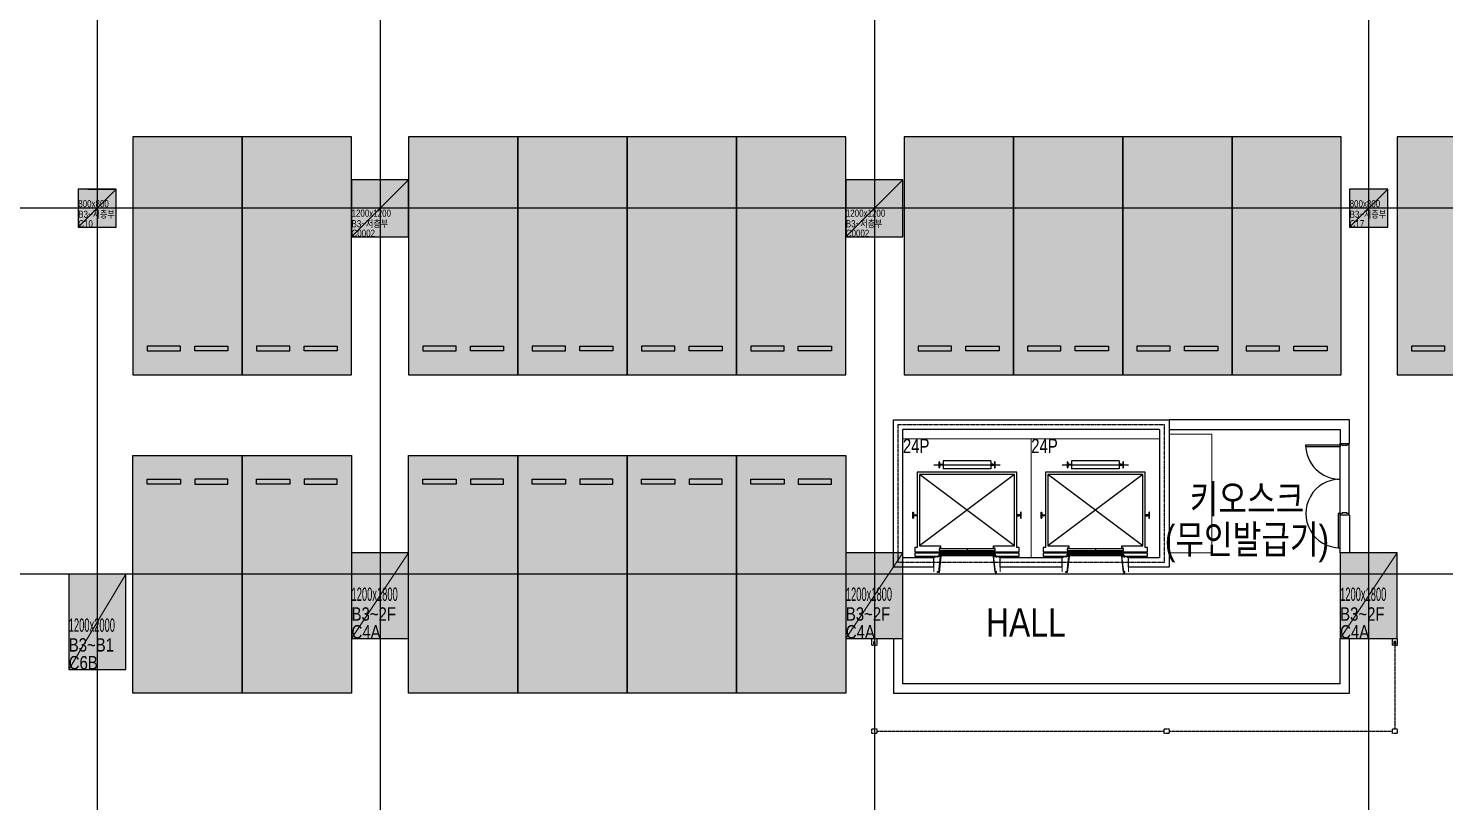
# Model space of a CAD drawing. Header units: millimetres. Extents: x -20379 to 476967, y -520228 to 220376.
# Drawn here: x 370994 to 400794, y -466203 to -449936 of the extents above; entities that cross this region are included whole.
import ezdxf
from ezdxf.enums import TextEntityAlignment as Align

# ---------------------------------------------------------------- set-up
doc = ezdxf.new("R2010")
doc.units = ezdxf.units.MM
doc.header["$MEASUREMENT"] = 0
for name, pattern in [('$0$X-CORE_B2F$0$CENTER2', [1.125, 0.75, -0.125, 0.125, -0.125]), ('$0$X-F_EXIT_B2F$0$18$0$STYLE_19', [0.83328, 0.41656, -0.41672]), ('$0$X-GRID_B3~B1$0$CENTER2', [1.125, 0.75, -0.125, 0.125, -0.125])]:
    doc.linetypes.add(name, pattern=pattern)
doc.layers.get('Defpoints').update_dxf_attribs({"color": 145, "lineweight": 9})
doc.layers.add('$0$NDC_S_HATCH MATERIAL', color=8, linetype='Continuous', lineweight=9)
for name, color, linetype in [('$0$X-COL-B2$0$A-254', 254, 'Continuous'), ('$0$X-COL-B2$0$A-COL', 2, 'Continuous'), ('$0$X-COL-B2$0$A-CON', 2, 'Continuous'), ('$0$X-CORE_B2F$0$A-CEN2', 8, '$0$X-CORE_B2F$0$CENTER2'), ('$0$X-CORE_B2F$0$A-CON', 2, 'Continuous'), ('$0$X-CORE_B2F$0$A-DOOR', 4, 'Continuous'), ('$0$X-CORE_B2F$0$A-ELEV', 5, 'Continuous'), ('$0$X-F_EXIT_B2F$0$A-SHUTTER', 4, 'Continuous'), ('$0$X-GRID_B3~B1$0$A-CEN1', 1, '$0$X-GRID_B3~B1$0$CENTER2'), ('$0$X-INT-B2$0$A-DOOR', 4, 'Continuous'), ('$0$X-INT-B2$0$A-DOORF', 9, 'Continuous'), ('$0$X-INT-B2$0$A-ELE4', 8, 'Continuous'), ('$0$X-INT-B2$0$A-PARK', 5, 'Continuous'), ('$0$X-INT-B2$0$A-WALB', 3, 'Continuous'), ('$0$X-INT-B2$0$A-WINF', 4, 'Continuous')]:
    doc.layers.add(name, color=color, linetype=linetype)
doc.styles.add('$0$X-COL-B2$0$Hrtext', font='arial.ttf', dxfattribs={"width": 0.8})
doc.styles.add('$0$X-CORE_B2F$0$\\M+3C6F2\\M+3B8E9\\M+3B5B5$0$X-PLAN_1F$0$\\M+3B5B8\\M+3BFF2', font='')
doc.styles.add('$0$X-GRID_B3~B1$0$Heerim', font='', dxfattribs={"width": 0.8})
doc.styles.add('$0$X-INT-B2$0$Hrtext', font='arial.ttf', dxfattribs={"width": 0.8})
doc.styles.get('$0$X-CORE_B2F$0$\\M+3C6F2\\M+3B8E9\\M+3B5B5$0$X-PLAN_1F$0$\\M+3B5B8\\M+3BFF2').set_extended_font_data('Dotum')
doc.styles.get('$0$X-GRID_B3~B1$0$Heerim').set_extended_font_data('Dotum')

# ---------------------------------------------------------------- blocks, each defined once
blk = doc.blocks.new('$0$258')
at = {"layer": '$0$X-COL-B2$0$A-254'}
h = blk.add_hatch(color=256, dxfattribs=at)
h.dxf.hatch_style = 1
h.paths.add_polyline_path([(471147, -140031), (470347, -140031), (470347, -140831), (471147, -140831)])
h = blk.add_hatch(color=256, dxfattribs=at)
h.dxf.hatch_style = 1
h.paths.add_polyline_path([(477297, -141031), (477297, -139831), (476097, -139831), (476097, -141031)])
h = blk.add_hatch(color=256, dxfattribs=at)
h.dxf.hatch_style = 1
h.paths.add_polyline_path([(487697, -141031), (487697, -139831), (486497, -139831), (486497, -141031)])
h = blk.add_hatch(color=256, dxfattribs=at)
h.dxf.hatch_style = 1
h.paths.add_polyline_path([(497897, -140031), (497097, -140031), (497097, -140831), (497897, -140831)])
h = blk.add_hatch(color=256, dxfattribs=at)
h.dxf.hatch_style = 1
h.paths.add_polyline_path([(477297, -147681), (476097, -147681), (476097, -149481), (477297, -149481)])
h = blk.add_hatch(color=256, dxfattribs=at)
h.dxf.hatch_style = 1
h.paths.add_polyline_path([(487697, -147681), (486497, -147681), (486497, -149481), (487697, -149481)])
h = blk.add_hatch(color=256, dxfattribs=at)
h.dxf.hatch_style = 1
h.paths.add_polyline_path([(498097, -147681), (496897, -147681), (496897, -149481), (498097, -149481)])
h = blk.add_hatch(color=256, dxfattribs=at)
h.dxf.hatch_style = 1
h.paths.add_polyline_path([(471347, -148131), (470147, -148131), (470147, -150131), (471347, -150131)])
at = {"layer": '$0$X-INT-B2$0$A-PARK'}
h = blk.add_hatch(color=254, dxfattribs=at)
h.dxf.hatch_style = 1
h.paths.add_polyline_path([(473797, -143931), (473797, -138931), (471497, -138931), (471497, -143931)])
h = blk.add_hatch(color=254, dxfattribs=at)
h.dxf.hatch_style = 1
h.paths.add_polyline_path([(476097, -143931), (476097, -138931), (473797, -138931), (473797, -143931)])
h = blk.add_hatch(color=254, dxfattribs=at)
h.dxf.hatch_style = 1
h.paths.add_polyline_path([(479597, -143931), (479597, -138931), (477297, -138931), (477297, -143931)])
h = blk.add_hatch(color=254, dxfattribs=at)
h.dxf.hatch_style = 1
h.paths.add_polyline_path([(481897, -143931), (481897, -138931), (479597, -138931), (479597, -143931)])
h = blk.add_hatch(color=254, dxfattribs=at)
h.dxf.hatch_style = 1
h.paths.add_polyline_path([(484197, -143931), (484197, -138931), (481897, -138931), (481897, -143931)])
h = blk.add_hatch(color=254, dxfattribs=at)
h.dxf.hatch_style = 1
h.paths.add_polyline_path([(486497, -143931), (486497, -138931), (484197, -138931), (484197, -143931)])
h = blk.add_hatch(color=254, dxfattribs=at)
h.dxf.hatch_style = 1
h.paths.add_polyline_path([(490022, -143931), (490022, -138931), (487722, -138931), (487722, -143931)])
h = blk.add_hatch(color=254, dxfattribs=at)
h.dxf.hatch_style = 1
h.paths.add_polyline_path([(492322, -143931), (492322, -138931), (490022, -138931), (490022, -143931)])
h = blk.add_hatch(color=254, dxfattribs=at)
h.dxf.hatch_style = 1
h.paths.add_polyline_path([(494622, -143931), (494622, -138931), (492322, -138931), (492322, -143931)])
h = blk.add_hatch(color=254, dxfattribs=at)
h.dxf.hatch_style = 1
h.paths.add_polyline_path([(496922, -143931), (496922, -138931), (494622, -138931), (494622, -143931)])
h = blk.add_hatch(color=254, dxfattribs=at)
h.dxf.hatch_style = 1
h.paths.add_polyline_path([(500397, -143931), (500397, -138931), (498097, -138931), (498097, -143931)])
h = blk.add_hatch(color=254, dxfattribs=at)
h.dxf.hatch_style = 1
h.paths.add_polyline_path([(473797, -145631), (473797, -150631), (471497, -150631), (471497, -145631)])
h = blk.add_hatch(color=254, dxfattribs=at)
h.dxf.hatch_style = 1
h.paths.add_polyline_path([(476097, -145631), (476097, -150631), (473797, -150631), (473797, -145631)])
h = blk.add_hatch(color=254, dxfattribs=at)
h.dxf.hatch_style = 1
h.paths.add_polyline_path([(479597, -145631), (479597, -150631), (477297, -150631), (477297, -145631)])
h = blk.add_hatch(color=254, dxfattribs=at)
h.dxf.hatch_style = 1
h.paths.add_polyline_path([(481897, -145631), (481897, -150631), (479597, -150631), (479597, -145631)])
h = blk.add_hatch(color=254, dxfattribs=at)
h.dxf.hatch_style = 1
h.paths.add_polyline_path([(484197, -145631), (484197, -150631), (481897, -150631), (481897, -145631)])
h = blk.add_hatch(color=254, dxfattribs=at)
h.dxf.hatch_style = 1
h.paths.add_polyline_path([(486497, -145631), (486497, -150631), (484197, -150631), (484197, -145631)])
at = {"layer": '$0$X-COL-B2$0$A-COL'}
for p, q in [((471147, -140031), (470347, -140031)), ((470347, -140031), (470347, -140831)), ((471147, -140831), (471147, -140031)), ((477297, -139831), (476097, -139831)), ((476097, -139831), (476097, -141031)), ((477297, -141031), (477297, -139831)), ((487697, -139831), (486497, -139831)), ((486497, -139831), (486497, -141031)), ((487697, -141031), (487697, -139831)), ((497897, -140031), (497097, -140031)), ((497097, -140031), (497097, -140831)), ((497897, -140831), (497897, -140031)), ((470347, -140831), (471147, -140831)), ((497097, -140831), (497897, -140831)), ((476097, -141031), (477297, -141031)), ((486497, -141031), (487697, -141031)), ((477297, -147681), (476097, -147681)), ((476097, -147681), (476097, -149481)), ((477297, -149481), (477297, -147681)), ((487697, -147681), (486497, -147681)), ((486497, -147681), (486497, -149481)), ((487697, -149481), (487697, -147681)), ((498097, -147681), (496897, -147681)), ((496897, -147681), (496897, -149481)), ((498097, -149481), (498097, -147681)), ((471347, -148131), (470147, -148131)), ((470147, -148131), (470147, -150131)), ((471347, -150131), (471347, -148131)), ((476097, -149481), (477297, -149481)), ((486497, -149481), (487697, -149481)), ((496897, -149481), (498097, -149481)), ((470147, -150131), (471347, -150131))]:
    blk.add_line(p, q, dxfattribs=at)
at = {"layer": '$0$X-COL-B2$0$A-CON'}
blk.add_line((470547, -140031), (471147, -140031), dxfattribs=at)
at = {"layer": '$0$X-CORE_B2F$0$A-CEN2'}
for p, q in [((487597, -147881), (487597, -144981)), ((487597, -144981), (493197, -144981)), ((493197, -144981), (493197, -147881)), ((493197, -147881), (487597, -147881))]:
    blk.add_line(p, q, dxfattribs=at)
at = {"layer": '$0$X-CORE_B2F$0$A-CON', "ltscale": 10}
for p, q in [((487497, -147981), (487497, -144881)), ((487497, -144881), (493297, -144881)), ((493097, -145081), (487697, -145081)), ((487697, -147781), (487697, -145081)), ((493097, -145081), (493097, -147781)), ((493297, -144881), (493297, -147981)), ((488347, -147781), (487697, -147781)), ((488347, -147981), (488347, -147781)), ((491047, -147781), (489747, -147781)), ((489747, -147981), (489747, -147781)), ((491047, -147981), (491047, -147781)), ((493097, -147781), (492447, -147781)), ((492447, -147981), (492447, -147781)), ((488347, -147981), (487497, -147981)), ((491047, -147981), (489747, -147981)), ((493297, -147981), (492447, -147981))]:
    blk.add_line(p, q, dxfattribs=at)
at = {"layer": '$0$X-CORE_B2F$0$A-DOOR'}
for p, q in [((488427, -147771), (488427, -147751)), ((488427, -147751), (488497, -147751)), ((488432, -147771), (488427, -147771)), ((488432, -147756), (488432, -147771)), ((488491, -147756), (488432, -147756)), ((488452, -148086), (488491, -147756)), ((488497, -147751), (488457, -148091)), ((489667, -147751), (489597, -147751)), ((489597, -147751), (489637, -148091)), ((489641, -148086), (489602, -147756)), ((489602, -147756), (489662, -147756)), ((489662, -147756), (489662, -147771)), ((489662, -147771), (489667, -147771)), ((489667, -147771), (489667, -147751)), ((491127, -147771), (491127, -147751)), ((491127, -147751), (491197, -147751)), ((491132, -147771), (491127, -147771)), ((491132, -147756), (491132, -147771)), ((491191, -147756), (491132, -147756)), ((491152, -148086), (491191, -147756)), ((491197, -147751), (491157, -148091)), ((492367, -147751), (492297, -147751)), ((492297, -147751), (492337, -148091)), ((492341, -148086), (492302, -147756)), ((492302, -147756), (492362, -147756)), ((492362, -147756), (492362, -147771)), ((492362, -147771), (492367, -147771)), ((492367, -147771), (492367, -147751)), ((488427, -148091), (488427, -148071)), ((488427, -148071), (488432, -148071)), ((488457, -148091), (488427, -148091)), ((488432, -148071), (488432, -148086)), ((488432, -148086), (488452, -148086)), ((489637, -148091), (489667, -148091)), ((489662, -148086), (489641, -148086)), ((489667, -148071), (489662, -148071)), ((489662, -148071), (489662, -148086)), ((489667, -148091), (489667, -148071)), ((491127, -148091), (491127, -148071)), ((491127, -148071), (491132, -148071)), ((491157, -148091), (491127, -148091)), ((491132, -148071), (491132, -148086)), ((491132, -148086), (491152, -148086)), ((492337, -148091), (492367, -148091)), ((492362, -148086), (492341, -148086)), ((492367, -148071), (492362, -148071)), ((492362, -148071), (492362, -148086)), ((492367, -148091), (492367, -148071))]:
    blk.add_line(p, q, dxfattribs=at)
at = {"layer": '$0$X-CORE_B2F$0$A-ELEV'}
for p, q in [((490097, -145982), (487997, -145982)), ((487997, -145982), (487997, -147569)), ((488347, -145827), (489747, -145827)), ((488458, -145891), (488458, -145763)), ((488458, -145763), (488462, -145763)), ((488458, -145891), (488462, -145891)), ((488462, -145891), (488458, -145891)), ((488469, -145769), (488470, -145780)), ((488472, -145841), (488469, -145884)), ((488470, -145874), (488469, -145884)), ((488470, -145780), (488472, -145813)), ((488479, -145820), (488496, -145820)), ((488496, -145834), (488479, -145834)), ((488501, -145815), (488544, -145815)), ((488544, -145838), (488501, -145838)), ((488547, -145742), (488547, -145912)), ((489547, -145742), (488547, -145742)), ((488547, -145742), (488547, -145912)), ((488547, -145818), (488547, -145835)), ((489547, -145912), (488547, -145912)), ((489547, -145742), (489547, -145912)), ((489547, -145818), (489547, -145835)), ((489592, -145815), (489549, -145815)), ((489549, -145838), (489592, -145838)), ((489614, -145820), (489597, -145820)), ((489597, -145834), (489614, -145834)), ((489623, -145780), (489622, -145813)), ((489622, -145841), (489624, -145884)), ((489624, -145769), (489623, -145780)), ((489623, -145874), (489624, -145884)), ((489636, -145763), (489631, -145763)), ((489636, -145891), (489631, -145891)), ((489631, -145891), (489636, -145891)), ((489636, -145891), (489636, -145763)), ((490097, -147569), (490097, -145982)), ((492797, -145982), (490697, -145982)), ((490697, -145982), (490697, -147569)), ((491047, -145827), (492447, -145827)), ((491158, -145891), (491158, -145763)), ((491158, -145763), (491162, -145763)), ((491158, -145891), (491162, -145891)), ((491162, -145891), (491158, -145891)), ((491169, -145769), (491170, -145780)), ((491172, -145841), (491169, -145884)), ((491170, -145874), (491169, -145884)), ((491170, -145780), (491172, -145813)), ((491179, -145820), (491196, -145820)), ((491196, -145834), (491179, -145834)), ((491201, -145815), (491244, -145815)), ((491244, -145838), (491201, -145838)), ((491247, -145742), (491247, -145912)), ((492247, -145742), (491247, -145742)), ((491247, -145742), (491247, -145912)), ((491247, -145818), (491247, -145835)), ((492247, -145912), (491247, -145912)), ((492247, -145742), (492247, -145912)), ((492247, -145818), (492247, -145835)), ((492292, -145815), (492249, -145815)), ((492249, -145838), (492292, -145838)), ((492314, -145820), (492297, -145820)), ((492297, -145834), (492314, -145834)), ((492323, -145780), (492322, -145813)), ((492322, -145841), (492324, -145884)), ((492324, -145769), (492323, -145780)), ((492323, -145874), (492324, -145884)), ((492336, -145763), (492331, -145763)), ((492336, -145891), (492331, -145891)), ((492331, -145891), (492336, -145891)), ((492336, -145891), (492336, -145763)), ((492797, -147569), (492797, -145982)), ((490047, -146032), (488047, -146032)), ((488047, -146032), (488047, -147532)), ((490047, -146032), (488047, -147532)), ((490047, -147532), (488047, -146032)), ((490047, -147532), (490047, -146032)), ((492747, -146032), (490747, -146032)), ((490747, -146032), (490747, -147532)), ((492747, -146032), (490747, -147532)), ((492747, -147532), (490747, -146032)), ((492747, -147532), (492747, -146032)), ((487908, -146953), (487908, -146825)), ((487908, -146825), (487912, -146825)), ((487919, -146831), (487920, -146842)), ((487922, -146903), (487919, -146946)), ((487920, -146842), (487922, -146875)), ((487929, -146882), (487946, -146882)), ((487946, -146896), (487929, -146896)), ((487951, -146877), (487994, -146877)), ((487994, -146900), (487951, -146900)), ((487997, -146880), (487997, -146897)), ((487997, -146895), (487997, -146883)), ((487997, -146883), (487997, -146895)), ((490097, -146880), (490097, -146897)), ((490142, -146877), (490099, -146877)), ((490099, -146900), (490142, -146900)), ((490164, -146882), (490147, -146882)), ((490147, -146896), (490164, -146896)), ((490173, -146842), (490172, -146875)), ((490172, -146903), (490174, -146946)), ((490174, -146831), (490173, -146842)), ((490186, -146825), (490181, -146825)), ((490186, -146953), (490186, -146825)), ((490608, -146953), (490608, -146825)), ((490608, -146825), (490612, -146825)), ((490619, -146831), (490620, -146842)), ((490622, -146903), (490619, -146946)), ((490620, -146842), (490622, -146875)), ((490629, -146882), (490646, -146882)), ((490646, -146896), (490629, -146896)), ((490651, -146877), (490694, -146877)), ((490694, -146900), (490651, -146900)), ((490697, -146880), (490697, -146897)), ((490697, -146895), (490697, -146883)), ((490697, -146883), (490697, -146895)), ((492797, -146880), (492797, -146897)), ((492842, -146877), (492799, -146877)), ((492799, -146900), (492842, -146900)), ((492864, -146882), (492847, -146882)), ((492847, -146896), (492864, -146896)), ((492873, -146842), (492872, -146875)), ((492872, -146903), (492874, -146946)), ((492874, -146831), (492873, -146842)), ((492886, -146825), (492881, -146825)), ((492886, -146953), (492886, -146825)), ((487908, -146953), (487912, -146953)), ((487912, -146953), (487908, -146953)), ((490173, -146936), (490174, -146946)), ((490186, -146953), (490181, -146953)), ((490181, -146953), (490186, -146953)), ((490608, -146953), (490612, -146953)), ((490612, -146953), (490608, -146953)), ((492873, -146936), (492874, -146946)), ((492886, -146953), (492881, -146953)), ((492881, -146953), (492886, -146953)), ((487997, -147569), (487947, -147569)), ((487947, -147569), (487947, -147659)), ((487947, -147659), (490147, -147659)), ((490147, -147689), (487947, -147689)), ((487947, -147689), (487947, -147751)), ((487947, -147751), (488427, -147751)), ((488047, -147532), (488487, -147532)), ((488427, -147751), (488347, -147781)), ((488487, -147582), (488457, -147582)), ((488457, -147592), (488457, -147627)), ((489637, -147592), (488457, -147592)), ((488457, -147627), (489637, -147627)), ((488457, -147709), (489637, -147709)), ((488457, -147744), (488457, -147709)), ((489637, -147744), (488457, -147744)), ((488487, -147532), (488487, -147582)), ((489047, -147592), (489047, -147627)), ((489047, -147709), (489047, -147744)), ((489607, -147582), (489607, -147532)), ((489607, -147532), (490047, -147532)), ((489637, -147582), (489607, -147582)), ((489637, -147627), (489637, -147592)), ((489637, -147709), (489637, -147744)), ((489747, -147781), (489667, -147751)), ((489667, -147751), (490147, -147751)), ((490147, -147569), (490097, -147569)), ((490147, -147659), (490147, -147569)), ((490147, -147751), (490147, -147689)), ((490697, -147569), (490647, -147569)), ((490647, -147569), (490647, -147659)), ((490647, -147659), (492847, -147659)), ((492847, -147689), (490647, -147689)), ((490647, -147689), (490647, -147751)), ((490647, -147751), (491127, -147751)), ((490747, -147532), (491187, -147532)), ((491127, -147751), (491047, -147781)), ((491187, -147582), (491157, -147582)), ((491157, -147592), (491157, -147627)), ((492337, -147592), (491157, -147592)), ((491157, -147627), (492337, -147627)), ((491157, -147709), (492337, -147709)), ((491157, -147744), (491157, -147709)), ((492337, -147744), (491157, -147744)), ((491187, -147532), (491187, -147582)), ((491747, -147592), (491747, -147627)), ((491747, -147709), (491747, -147744)), ((492307, -147582), (492307, -147532)), ((492307, -147532), (492747, -147532)), ((492337, -147582), (492307, -147582)), ((492337, -147627), (492337, -147592)), ((492337, -147709), (492337, -147744)), ((492447, -147781), (492367, -147751)), ((492367, -147751), (492847, -147751)), ((492847, -147569), (492797, -147569)), ((492847, -147659), (492847, -147569)), ((492847, -147751), (492847, -147689))]:
    blk.add_line(p, q, dxfattribs=at)
for centre, radius, start, end in [((488462, -145770), 7.18, 3.3826, 90), ((488462, -145884), 7.18, 270, 356.6174), ((488462, -145884), 7.18, 270, 356.6174), ((488462, -145884), 7.18, 270, 356.6174), ((488479, -145812), 7.18, 183.3703, 270), ((488479, -145841), 7.18, 90, 176.6268), ((488496, -145815), 4.31, 270, 0), ((488496, -145838), 4.31, 0, 90), ((488544, -145818), 2.87, 0, 90), ((488544, -145835), 2.87, 270, 0), ((489549, -145818), 2.87, 90, 180), ((489549, -145835), 2.87, 180, 270), ((489597, -145815), 4.31, 180, 270), ((489597, -145838), 4.31, 90, 180), ((489614, -145812), 7.18, 270, 356.6297), ((489614, -145841), 7.18, 3.3732, 90), ((489631, -145770), 7.18, 90, 176.6174), ((489631, -145884), 7.18, 183.3826, 270), ((489631, -145884), 7.18, 183.3826, 270), ((489631, -145884), 7.18, 183.3826, 270), ((491162, -145770), 7.18, 3.3826, 90), ((491162, -145884), 7.18, 270, 356.6174), ((491162, -145884), 7.18, 270, 356.6174), ((491162, -145884), 7.18, 270, 356.6174), ((491179, -145812), 7.18, 183.3703, 270), ((491179, -145841), 7.18, 90, 176.6268), ((491196, -145815), 4.31, 270, 0), ((491196, -145838), 4.31, 0, 90), ((491244, -145818), 2.87, 0, 90), ((491244, -145835), 2.87, 270, 0), ((492249, -145818), 2.87, 90, 180), ((492249, -145835), 2.87, 180, 270), ((492297, -145815), 4.31, 180, 270), ((492297, -145838), 4.31, 90, 180), ((492314, -145812), 7.18, 270, 356.6297), ((492314, -145841), 7.18, 3.3732, 90), ((492331, -145770), 7.18, 90, 176.6174), ((492331, -145884), 7.18, 183.3826, 270), ((492331, -145884), 7.18, 183.3826, 270), ((492331, -145884), 7.18, 183.3826, 270), ((487912, -146832), 7.18, 3.3826, 90), ((487929, -146874), 7.18, 183.3703, 270), ((487929, -146903), 7.18, 90, 176.6268), ((487946, -146877), 4.31, 270, 0), ((487946, -146900), 4.31, 0, 90), ((487994, -146880), 2.87, 0, 90), ((487994, -146897), 2.87, 270, 0), ((490099, -146880), 2.87, 90, 180), ((490099, -146897), 2.87, 180, 270), ((490147, -146877), 4.31, 180, 270), ((490147, -146900), 4.31, 90, 180), ((490164, -146874), 7.18, 270, 356.6297), ((490164, -146903), 7.18, 3.3732, 90), ((490181, -146832), 7.18, 90, 176.6174), ((490612, -146832), 7.18, 3.3826, 90), ((490629, -146874), 7.18, 183.3703, 270), ((490629, -146903), 7.18, 90, 176.6268), ((490646, -146877), 4.31, 270, 0), ((490646, -146900), 4.31, 0, 90), ((490694, -146880), 2.87, 0, 90), ((490694, -146897), 2.87, 270, 0), ((492799, -146880), 2.87, 90, 180), ((492799, -146897), 2.87, 180, 270), ((492847, -146877), 4.31, 180, 270), ((492847, -146900), 4.31, 90, 180), ((492864, -146874), 7.18, 270, 356.6297), ((492864, -146903), 7.18, 3.3732, 90), ((492881, -146832), 7.18, 90, 176.6174), ((487912, -146946), 7.18, 270, 356.6174), ((487912, -146946), 7.18, 270, 356.6174), ((487912, -146946), 7.18, 270, 356.6174), ((490181, -146946), 7.18, 183.3826, 270), ((490181, -146946), 7.18, 183.3826, 270), ((490181, -146946), 7.18, 183.3826, 270), ((490612, -146946), 7.18, 270, 356.6174), ((490612, -146946), 7.18, 270, 356.6174), ((490612, -146946), 7.18, 270, 356.6174), ((492881, -146946), 7.18, 183.3826, 270), ((492881, -146946), 7.18, 183.3826, 270), ((492881, -146946), 7.18, 183.3826, 270)]:
    blk.add_arc(centre, radius, start, end, dxfattribs=at)
at = {"layer": '$0$X-F_EXIT_B2F$0$A-SHUTTER', "linetype": '$0$X-F_EXIT_B2F$0$18$0$STYLE_19'}
for p, q in [((487047, -149631), (487047, -149481)), ((487047, -149481), (487147, -149481)), ((487117, -149541), (487077, -149541)), ((487077, -149541), (487077, -149631)), ((487097, -149541), (487097, -151381)), ((487117, -149631), (487117, -149541)), ((487147, -149481), (487147, -149631)), ((497997, -149631), (497997, -149481)), ((497997, -149481), (498097, -149481)), ((498067, -149541), (498027, -149541)), ((498027, -149541), (498027, -149631)), ((498047, -149541), (498047, -151381)), ((498067, -149631), (498067, -149541)), ((498097, -149481), (498097, -149631)), ((487077, -149631), (487047, -149631)), ((487147, -149631), (487117, -149631)), ((498027, -149631), (497997, -149631)), ((498097, -149631), (498067, -149631)), ((487047, -151481), (487047, -151381)), ((487047, -151381), (487147, -151381)), ((487147, -151381), (487147, -151481)), ((493197, -151481), (493197, -151381)), ((493197, -151381), (493297, -151381)), ((493297, -151381), (493297, -151481)), ((497997, -151481), (497997, -151381)), ((497997, -151381), (498097, -151381)), ((498097, -151381), (498097, -151481)), ((487147, -151481), (487047, -151481)), ((487147, -151431), (493197, -151431)), ((493297, -151481), (493197, -151481)), ((493297, -151431), (497997, -151431)), ((498097, -151481), (497997, -151481))]:
    blk.add_line(p, q, dxfattribs=at)
at = {"layer": '$0$X-GRID_B3~B1$0$A-CEN1', "ltscale": 10}
for p, q in [((470747, -71986), (470747, -206938)), ((476697, -71986), (476697, -206938)), ((487097, -71986), (487097, -206938)), ((497497, -71986), (497497, -206938)), ((565437, -140431), (425347, -140431)), ((565437, -148131), (425347, -148131))]:
    blk.add_line(p, q, dxfattribs=at)
at = {"layer": '$0$X-INT-B2$0$A-DOOR'}
for p, q in [((496176, -145447), (496176, -145410)), ((496176, -145410), (496897, -145410)), ((496897, -145410), (496897, -145381)), ((496897, -145381), (497080, -145381)), ((496938, -145410), (496897, -145410)), ((496897, -145410), (496897, -145447)), ((496938, -145422), (496938, -145410)), ((497038, -145422), (496938, -145422)), ((497080, -145410), (497038, -145410)), ((497038, -145410), (497038, -145422)), ((497080, -145381), (497080, -145410)), ((496897, -145447), (496176, -145447)), ((496897, -146852), (496859, -146852)), ((496859, -146852), (496859, -147572)), ((496897, -147572), (496897, -146852)), ((496938, -146852), (496897, -146852)), ((496897, -146852), (496897, -146881)), ((496897, -146881), (497080, -146881)), ((497038, -146839), (496938, -146839)), ((496938, -146839), (496938, -146852)), ((497038, -146852), (497038, -146839)), ((497080, -146852), (497038, -146852)), ((497080, -146881), (497080, -146852)), ((496859, -147572), (496897, -147572))]:
    blk.add_line(p, q, dxfattribs=at)
at = {"layer": '$0$X-INT-B2$0$A-DOORF'}
for centre, start, end in [((496896, -145410), 179.9893, 270.0107), ((496896, -146851), 89.9893, 270.0127)]:
    blk.add_arc(centre, 721, start, end, dxfattribs=at)
at = {"layer": '$0$X-INT-B2$0$A-ELE4'}
for p, q in [((496897, -146852), (496897, -145410)), ((497080, -145410), (497080, -146852))]:
    blk.add_line(p, q, dxfattribs=at)
at = {"layer": '$0$X-INT-B2$0$A-PARK'}
for p, q in [((473797, -138931), (471497, -138931)), ((471497, -138931), (471497, -143931)), ((476097, -138931), (473797, -138931)), ((473797, -138931), (473797, -143931)), ((473797, -143931), (473797, -138931)), ((476097, -143931), (476097, -138931)), ((479597, -138931), (477297, -138931)), ((477297, -138931), (477297, -143931)), ((481897, -138931), (479597, -138931)), ((479597, -138931), (479597, -143931)), ((479597, -143931), (479597, -138931)), ((484197, -138931), (481897, -138931)), ((481897, -138931), (481897, -143931)), ((481897, -143931), (481897, -138931)), ((486497, -138931), (484197, -138931)), ((484197, -138931), (484197, -143931)), ((484197, -143931), (484197, -138931)), ((486497, -143931), (486497, -138931)), ((490022, -138931), (487722, -138931)), ((487722, -138931), (487722, -143931)), ((492322, -138931), (490022, -138931)), ((490022, -138931), (490022, -143931)), ((490022, -143931), (490022, -138931)), ((494622, -138931), (492322, -138931)), ((492322, -138931), (492322, -143931)), ((492322, -143931), (492322, -138931)), ((494622, -143931), (494622, -138931)), ((496922, -138931), (494622, -138931)), ((494622, -138931), (494622, -143931)), ((496922, -143931), (496922, -138931)), ((500397, -138931), (498097, -138931)), ((498097, -138931), (498097, -143931)), ((472497, -143331), (471797, -143331)), ((471797, -143331), (471797, -143431)), ((472497, -143431), (472497, -143331)), ((472797, -143431), (472797, -143331)), ((472797, -143331), (473497, -143331)), ((473497, -143331), (473497, -143431)), ((474797, -143331), (474097, -143331)), ((474097, -143331), (474097, -143431)), ((474797, -143431), (474797, -143331)), ((475097, -143431), (475097, -143331)), ((475097, -143331), (475797, -143331)), ((475797, -143331), (475797, -143431)), ((478297, -143331), (477597, -143331)), ((477597, -143331), (477597, -143431)), ((478297, -143431), (478297, -143331)), ((478597, -143431), (478597, -143331)), ((478597, -143331), (479297, -143331)), ((479297, -143331), (479297, -143431)), ((480597, -143331), (479897, -143331)), ((479897, -143331), (479897, -143431)), ((480597, -143431), (480597, -143331)), ((480897, -143431), (480897, -143331)), ((480897, -143331), (481597, -143331)), ((481597, -143331), (481597, -143431)), ((482897, -143331), (482197, -143331)), ((482197, -143331), (482197, -143431)), ((482897, -143431), (482897, -143331)), ((483197, -143431), (483197, -143331)), ((483197, -143331), (483897, -143331)), ((483897, -143331), (483897, -143431)), ((485197, -143331), (484497, -143331)), ((484497, -143331), (484497, -143431)), ((485197, -143431), (485197, -143331)), ((485497, -143431), (485497, -143331)), ((485497, -143331), (486197, -143331)), ((486197, -143331), (486197, -143431)), ((488722, -143331), (488022, -143331)), ((488022, -143331), (488022, -143431)), ((488722, -143431), (488722, -143331)), ((489022, -143431), (489022, -143331)), ((489022, -143331), (489722, -143331)), ((489722, -143331), (489722, -143431)), ((491022, -143331), (490322, -143331)), ((490322, -143331), (490322, -143431)), ((491022, -143431), (491022, -143331)), ((491322, -143431), (491322, -143331)), ((491322, -143331), (492022, -143331)), ((492022, -143331), (492022, -143431)), ((493322, -143331), (492622, -143331)), ((492622, -143331), (492622, -143431)), ((493322, -143431), (493322, -143331)), ((493622, -143431), (493622, -143331)), ((493622, -143331), (494322, -143331)), ((494322, -143331), (494322, -143431)), ((495622, -143331), (494922, -143331)), ((494922, -143331), (494922, -143431)), ((495622, -143431), (495622, -143331)), ((495922, -143431), (495922, -143331)), ((495922, -143331), (496622, -143331)), ((496622, -143331), (496622, -143431)), ((499097, -143331), (498397, -143331)), ((498397, -143331), (498397, -143431)), ((499097, -143431), (499097, -143331)), ((471797, -143431), (472497, -143431)), ((473497, -143431), (472797, -143431)), ((474097, -143431), (474797, -143431)), ((475797, -143431), (475097, -143431)), ((477597, -143431), (478297, -143431)), ((479297, -143431), (478597, -143431)), ((479897, -143431), (480597, -143431)), ((481597, -143431), (480897, -143431)), ((482197, -143431), (482897, -143431)), ((483897, -143431), (483197, -143431)), ((484497, -143431), (485197, -143431)), ((486197, -143431), (485497, -143431)), ((488022, -143431), (488722, -143431)), ((489722, -143431), (489022, -143431)), ((490322, -143431), (491022, -143431)), ((492022, -143431), (491322, -143431)), ((492622, -143431), (493322, -143431)), ((494322, -143431), (493622, -143431)), ((494922, -143431), (495622, -143431)), ((496622, -143431), (495922, -143431)), ((498397, -143431), (499097, -143431)), ((471497, -143931), (473797, -143931)), ((473797, -143931), (476097, -143931)), ((477297, -143931), (479597, -143931)), ((479597, -143931), (481897, -143931)), ((481897, -143931), (484197, -143931)), ((484197, -143931), (486497, -143931)), ((487722, -143931), (490022, -143931)), ((490022, -143931), (492322, -143931)), ((492322, -143931), (494622, -143931)), ((494622, -143931), (496922, -143931)), ((498097, -143931), (500397, -143931)), ((471497, -150631), (471497, -145631)), ((471497, -145631), (473797, -145631)), ((473797, -150631), (473797, -145631)), ((473797, -145631), (476097, -145631)), ((473797, -145631), (473797, -150631)), ((476097, -145631), (476097, -150631)), ((477297, -150631), (477297, -145631)), ((477297, -145631), (479597, -145631)), ((479597, -150631), (479597, -145631)), ((479597, -145631), (481897, -145631)), ((479597, -145631), (479597, -150631)), ((481897, -150631), (481897, -145631)), ((481897, -145631), (484197, -145631)), ((481897, -145631), (481897, -150631)), ((484197, -150631), (484197, -145631)), ((484197, -145631), (486497, -145631)), ((484197, -145631), (484197, -150631)), ((486497, -145631), (486497, -150631)), ((471797, -146231), (471797, -146131)), ((471797, -146131), (472497, -146131)), ((472497, -146231), (471797, -146231)), ((472497, -146131), (472497, -146231)), ((472797, -146131), (472797, -146231)), ((473497, -146131), (472797, -146131)), ((472797, -146231), (473497, -146231)), ((473497, -146231), (473497, -146131)), ((474097, -146231), (474097, -146131)), ((474097, -146131), (474797, -146131)), ((474797, -146231), (474097, -146231)), ((474797, -146131), (474797, -146231)), ((475097, -146131), (475097, -146231)), ((475797, -146131), (475097, -146131)), ((475097, -146231), (475797, -146231)), ((475797, -146231), (475797, -146131)), ((477597, -146231), (477597, -146131)), ((477597, -146131), (478297, -146131)), ((478297, -146231), (477597, -146231)), ((478297, -146131), (478297, -146231)), ((478597, -146131), (478597, -146231)), ((479297, -146131), (478597, -146131)), ((478597, -146231), (479297, -146231)), ((479297, -146231), (479297, -146131)), ((479897, -146231), (479897, -146131)), ((479897, -146131), (480597, -146131)), ((480597, -146231), (479897, -146231)), ((480597, -146131), (480597, -146231)), ((480897, -146131), (480897, -146231)), ((481597, -146131), (480897, -146131)), ((480897, -146231), (481597, -146231)), ((481597, -146231), (481597, -146131)), ((482197, -146231), (482197, -146131)), ((482197, -146131), (482897, -146131)), ((482897, -146231), (482197, -146231)), ((482897, -146131), (482897, -146231)), ((483197, -146131), (483197, -146231)), ((483897, -146131), (483197, -146131)), ((483197, -146231), (483897, -146231)), ((483897, -146231), (483897, -146131)), ((484497, -146231), (484497, -146131)), ((484497, -146131), (485197, -146131)), ((485197, -146231), (484497, -146231)), ((485197, -146131), (485197, -146231)), ((485497, -146131), (485497, -146231)), ((486197, -146131), (485497, -146131)), ((485497, -146231), (486197, -146231)), ((486197, -146231), (486197, -146131)), ((473797, -150631), (471497, -150631)), ((476097, -150631), (473797, -150631)), ((479597, -150631), (477297, -150631)), ((481897, -150631), (479597, -150631)), ((484197, -150631), (481897, -150631)), ((486497, -150631), (484197, -150631))]:
    blk.add_line(p, q, dxfattribs=at)
at = {"layer": '$0$X-INT-B2$0$A-WALB', "ltscale": 10}
for p, q in [((497097, -144881), (493297, -144881)), ((493297, -145081), (496897, -145081)), ((496897, -145081), (496897, -145381)), ((497097, -145381), (497097, -144881)), ((496897, -145381), (497097, -145381)), ((496897, -147681), (496897, -146881)), ((496897, -146881), (497097, -146881)), ((497097, -146881), (497097, -147681))]:
    blk.add_line(p, q, dxfattribs=at)
at = {"layer": '$0$X-INT-B2$0$A-WINF'}
for p, q in [((487497, -149481), (487497, -150631)), ((487697, -150431), (487697, -149481)), ((496897, -150431), (496897, -149481)), ((497097, -150631), (497097, -149481)), ((496897, -150431), (487697, -150431)), ((487497, -150631), (497097, -150631))]:
    blk.add_line(p, q, dxfattribs=at)
at = {"layer": 'Defpoints'}
for p, q in [((471147, -140031), (470347, -140831)), ((477297, -139831), (476097, -141031)), ((487697, -139831), (486497, -141031)), ((497897, -140031), (497097, -140831)), ((490397, -145281), (487697, -145281)), ((487697, -145281), (487697, -147781)), ((493097, -145281), (490397, -145281)), ((490397, -145281), (490397, -147781)), ((490397, -147781), (490397, -145281)), ((493097, -147781), (493097, -145281)), ((493297, -147681), (493297, -145181)), ((493297, -145181), (494197, -145181)), ((494197, -145181), (494197, -147681)), ((477297, -147681), (476097, -149481)), ((487697, -147681), (486497, -149481)), ((487697, -147781), (488347, -147781)), ((488347, -147781), (488347, -148081)), ((489747, -148081), (489747, -147781)), ((489747, -147781), (490397, -147781)), ((490397, -147781), (491047, -147781)), ((491047, -147781), (491047, -148081)), ((492447, -148081), (492447, -147781)), ((492447, -147781), (493097, -147781)), ((494197, -147681), (493297, -147681)), ((498097, -147681), (496897, -149481)), ((471347, -148131), (470147, -150131))]:
    blk.add_line(p, q, dxfattribs=at)
at = {"style": '$0$X-GRID_B3~B1$0$Heerim', "width": 0.8}
for p in [(336345, -75064), (371545, -75064), (419545, -75064), (470745, -75064), (553745, -75064)]:
    blk.add_attdef('NO', text='', height=1000, dxfattribs=at).set_placement(p, align=Align.MIDDLE_CENTER)
for p in [(573015, -105332), (573015, -115032), (573015, -121932), (573015, -130632), (573015, -139932)]:
    blk.add_attdef('NO', text='', height=1000, rotation=90, dxfattribs=at).set_placement(p, align=Align.MIDDLE_CENTER)
at = {"layer": 'Defpoints', "style": '$0$X-COL-B2$0$Hrtext'}
for s, height, width, p in [('800x800', 150, 0.8, (470347, -140409)), ('800x800', 150, 0.8, (497097, -140409)), ('B3~저층부', 150, 0.8, (470347, -140631)), ('1200x1200', 150, 0.8, (476097, -140609)), ('1200x1200', 150, 0.8, (486497, -140609)), ('B3~저층부', 150, 0.8, (497097, -140631)), ('B3~저층부', 150, 0.8, (476097, -140831)), ('B3~저층부', 150, 0.8, (486497, -140831)), ('1200x1800', 281.2, 0.5, (476097, -148690)), ('1200x1800', 281.2, 0.5, (486497, -148690)), ('1200x1800', 281.2, 0.5, (496897, -148690)), ('B3~2F', 281.2, 0.8, (476097, -149106)), ('B3~2F', 281.2, 0.8, (486497, -149106)), ('B3~2F', 281.2, 0.8, (496897, -149106)), ('1200x2000', 281.2, 0.5, (470147, -149340)), ('B3~B1', 281.2, 0.8, (470147, -149756))]:
    blk.add_text(s, height=height, dxfattribs=dict(at, width=width)).set_placement(p)
at = {"layer": 'Defpoints', "color": 6, "style": '$0$X-COL-B2$0$Hrtext', "width": 0.8}
for s, height, p in [('C10', 150, (470347, -140831)), ('C0002', 150, (476097, -141031)), ('C0002', 150, (486497, -141031)), ('C17', 150, (497097, -140831)), ('C4A', 281.2, (476097, -149481)), ('C4A', 281.2, (486497, -149481)), ('C4A', 281.2, (496897, -149481)), ('C6B', 281.2, (470147, -150131))]:
    blk.add_text(s, height=height, dxfattribs=at).set_placement(p)
at = {"layer": 'Defpoints', "style": '$0$X-CORE_B2F$0$\\M+3C6F2\\M+3B8E9\\M+3B5B5$0$X-PLAN_1F$0$\\M+3B5B8\\M+3BFF2', "width": 0.8}
for p in [(487697, -145281), (490397, -145281)]:
    blk.add_text('24P', height=300, dxfattribs=at).set_placement(p, align=Align.TOP_LEFT)
at = {"layer": 'Defpoints', "style": '$0$X-INT-B2$0$Hrtext', "width": 0.8}
for s, p in [('\\M+3C5B0\\M+3BFC0\\M+3BDBA\\M+3C5A9', (494937, -146544)), ('(\\M+3B9AB\\M+3C0CE\\M+3B9DF\\M+3B1DE\\M+3B1E2)', (494937, -147396)), ('HALL', (490284, -149143))]:
    blk.add_text(s, height=600, dxfattribs=at).set_placement(p, align=Align.MIDDLE_CENTER)

msp = doc.modelspace()

# ---------------------------------------------------------------- block references
at = {"layer": '$0$NDC_S_HATCH MATERIAL'}
msp.add_blockref('$0$258', (-98302, -313290), dxfattribs=at)

doc.saveas('drawing.dxf')
